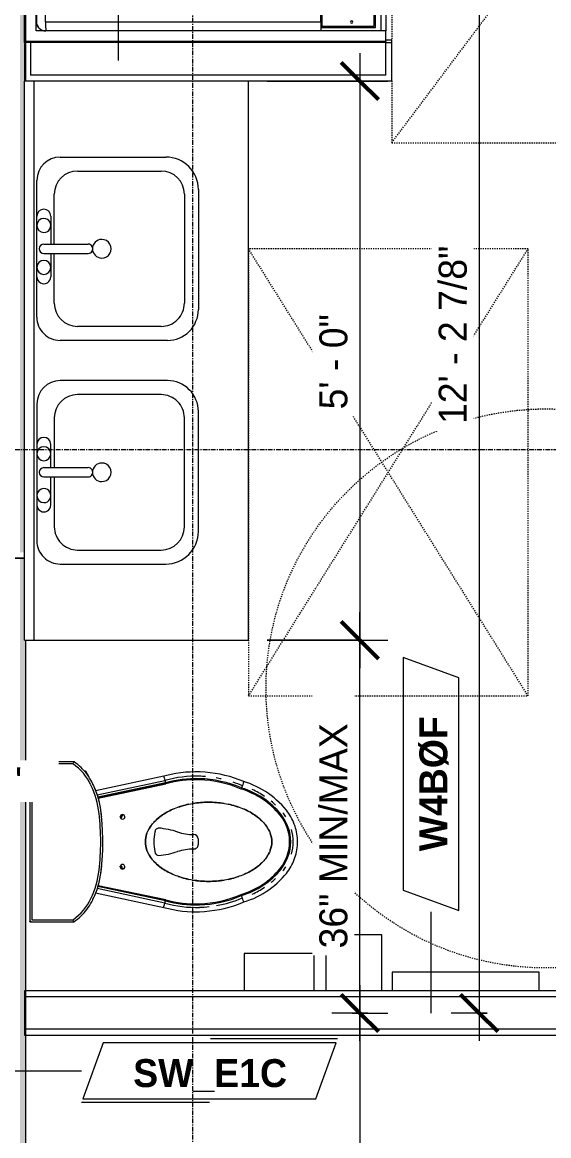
# Model space of a CAD drawing. Header units: inches. Extents: x -4058 to -1781, y 9814 to 12264.
# Drawn here: x -2518.6 to -2462.2, y 11773.6 to 11893.1 of the extents above; entities that cross this region are included whole.
import ezdxf

# ---------------------------------------------------------------- set-up
doc = ezdxf.new("R2010")
doc.units = ezdxf.units.IN
doc.header["$MEASUREMENT"] = 0
doc.linetypes.add('Dash', pattern=[0.25, 0.125, -0.125])
doc.linetypes.add('Grid Line 1_2_', pattern=[0.875, 0.5, -0.125, 0.125, -0.125])
for name, color, linetype, lineweight in [('0-1', 7, 'Continuous', 5), ('A-ANNO-DIMS', 211, 'Continuous', 9), ('A-ANNO-DIMS-32', 211, 'Continuous', 9), ('A-DOOR-2', 31, 'Continuous', 9), ('A-GENM', 5, 'Continuous', 9), ('A-GENM-2', 147, 'Dash', 9), ('A-WALL-2', 113, 'Continuous', 9), ('A-WALL-IDEN', 211, 'Continuous', 9), ('I-WALL-2', 10, 'Continuous', 5), ('I-WALL-3', 7, 'Continuous', 9), ('P-SANR-FIXT', 6, 'Continuous', 9), ('Q-CASE', 31, 'Continuous', 9), ('Q-SPCQ', 91, 'Continuous', 9), ('S-GRID-1', 1, 'Grid Line 1_2_', 9)]:
    doc.layers.add(name, color=color, linetype=linetype, lineweight=lineweight)
doc.styles.add('Century Gothic', font='ufonts.com_century-gothic.ttf', dxfattribs={"height": 3})
doc.styles.add('Century Gothic_B_1', font='GOTHICB.TTF', dxfattribs={"height": 3})
doc.dimstyles.new('MARKETING_DIMENSION', dxfattribs={"dimscale": 12, "dimtxt": 3.132505, "dimasz": 0.333333, "dimexe": 0.25, "dimexo": 0.166667, "dimgap": 0.041667, "dimtad": 1, "dimdec": 4, "dimrnd": 0.0625, "dimzin": 3, "dimdsep": 46, "dimlunit": 4, "dimtxsty": 'Century Gothic', "dimblk1": 'OBLIQUE', "dimblk2": 'OBLIQUE', "dimsah": 1, "dimcen": 0.09, "dimdle": 0.25, "dimazin": 0, "dimtfac": 1, "dimtdec": 4, "dimtix": 1, "dimtmove": 0, "dimatfit": 3, "dimfxl": 1, "dimtvp": 1, "dimtfill": 1, "dimfrac": 2, "dimtolj": 1, "dimtzin": 0, "dimarcsym": 2})
doc.dimstyles.new('THE_DIMENSION_STRING', dxfattribs={"dimscale": 12, "dimtxt": 3.132505, "dimasz": 0.333333, "dimexe": 0.25, "dimexo": 0.166667, "dimgap": 0.041667, "dimtad": 1, "dimdec": 4, "dimrnd": 0.0625, "dimzin": 3, "dimdsep": 46, "dimlunit": 4, "dimtxsty": 'Century Gothic', "dimblk1": 'OBLIQUE', "dimblk2": 'OBLIQUE', "dimsah": 1, "dimcen": 0.09, "dimdle": 0.25, "dimazin": 0, "dimtfac": 1, "dimtdec": 4, "dimtix": 1, "dimtmove": 0, "dimatfit": 3, "dimfxl": 1, "dimtvp": 1, "dimtfill": 1, "dimfrac": 2, "dimtolj": 1, "dimtzin": 0, "dimarcsym": 2})
doc.dimstyles.new('THE_DIMENSION_STRING_3', dxfattribs={"dimscale": 12, "dimtxt": 3.132505, "dimasz": 0.333333, "dimexe": 0.25, "dimexo": 0.166667, "dimgap": 0.041667, "dimtad": 1, "dimdec": 4, "dimrnd": 0.0625, "dimzin": 3, "dimdsep": 46, "dimlunit": 4, "dimtxsty": 'Century Gothic', "dimblk1": 'OBLIQUE', "dimblk2": 'OBLIQUE', "dimsah": 1, "dimcen": 0.09, "dimdle": 0.25, "dimazin": 0, "dimtfac": 1, "dimtdec": 4, "dimtix": 1, "dimtmove": 0, "dimatfit": 3, "dimfxl": 1, "dimtvp": 1, "dimtfill": 1, "dimfrac": 2, "dimtolj": 1, "dimtzin": 0, "dimarcsym": 2})

# ---------------------------------------------------------------- blocks, each defined once
blk = doc.blocks.new('CTR - 1st Phase - Common Walls_rvt-1-UNIT PLANS - 1ST FLOOR')
at = {"layer": 'I-WALL-2'}
blk.add_hatch(color=256, dxfattribs=at).paths.add_polyline_path([(-2518.25, 11725.36), (-2518.25, 11826.76), (-2518.37, 11826.76), (-2518.37, 11835.56), (-2518.87, 11835.56), (-2518.87, 11725.36)], flags=0)
at = {"layer": 'I-WALL-3'}
for p, q in [((-2518.37, 11835.56), (-2528, 11835.56)), ((-2518.25, 11725.36), (-2518.25, 11826.76))]:
    blk.add_line(p, q, dxfattribs=at)
blk = doc.blocks.new('CTR - 1st Phase -Stairs _ Elevators_rvt-1-UNIT PLANS - 1ST FLOOR')
at = {"layer": 'I-WALL-2'}
blk.add_hatch(color=256, dxfattribs=at).paths.add_polyline_path([(-2518.37, 11836.19), (-2518.37, 11886.76), (-2518.25, 11886.76), (-2518.25, 11890.89), (-2518.37, 11890.89), (-2518.37, 11929.39), (-2518.25, 11929.39), (-2518.25, 12081.69), (-2518.87, 12081.69), (-2518.87, 11836.19)], flags=0)
at = {"layer": 'I-WALL-3'}
for p, q in [((-2518.25, 11886.76), (-2518.25, 11890.89)), ((-2632.75, 11835.56), (-2518.37, 11835.56))]:
    blk.add_line(p, q, dxfattribs=at)
blk = doc.blocks.new('ADA Clearances - 5ft Circle-4171342-UNIT PLANS - 1ST FLOOR')
at = {"layer": 'A-GENM-2'}
blk.add_circle((0, 0), 30, dxfattribs=at)
blk = doc.blocks.new('Plbg-Toilet Wall Mount FV-UH - TYPE A-4262633-UNIT PLANS - 1ST FLOOR')
at = {"layer": 'P-SANR-FIXT'}
for p, q in [((8.59, -1), (-8.59, -1)), ((-8.59, -1), (-8.59, -5.72)), ((8.59, -1), (-8.59, -1)), ((-8.59, -1), (-8.59, -5.72)), ((8.59, -5.72), (8.59, -1)), ((8.59, -5.72), (8.59, -1)), ((8.36, -1.24), (-8.36, -1.24)), ((-8.36, -1.24), (-8.36, -5.65)), ((-8.36, -1.24), (-8.36, -5.65)), ((8.36, -1.24), (-8.36, -1.24)), ((8.36, -5.65), (8.36, -1.24)), ((8.36, -5.65), (8.36, -1.24)), ((7.6, -6.98), (6.97, -7.32)), ((7.6, -6.98), (7.55, -6.89)), ((-5.48, -8.07), (-7.04, -15.38)), ((-6.58, -15.49), (-5.03, -8.23)), ((-6.33, -15.56), (-4.79, -8.32)), ((-4.68, -8.35), (-6.21, -15.58)), ((-4.68, -8.35), (-6.21, -15.58)), ((6.21, -15.58), (4.68, -8.35)), ((4.68, -8.35), (6.21, -15.58)), ((6.33, -15.56), (4.79, -8.31)), ((5.03, -8.22), (6.58, -15.49)), ((7.04, -15.38), (5.48, -8.07)), ((5.56, -8.04), (5.57, -8.06)), ((5.84, -7.92), (5.57, -8.06)), ((0, -19.06), (-0.31, -19.06)), ((0.31, -19.06), (0, -19.06))]:
    blk.add_line(p, q, dxfattribs=at)
at = {"layer": 'P-SANR-FIXT', "flags": 128}
for points in [[(-8.59, -5.72), (-8.45, -5.92), (-8.3, -6.11), (-8.15, -6.3), (-7.98, -6.48), (-7.81, -6.65), (-7.63, -6.82), (-7.45, -6.98), (-7.26, -7.13), (-7.06, -7.27), (-6.86, -7.41), (-6.65, -7.53), (-6.44, -7.65), (-6.23, -7.76), (-6.2, -7.78)], [(6.2, -7.78), (6.42, -7.67), (6.63, -7.55), (6.84, -7.42), (7.04, -7.29), (7.24, -7.15), (7.43, -7), (7.61, -6.84), (7.79, -6.67), (7.96, -6.5), (8.13, -6.32), (8.28, -6.14), (8.43, -5.95), (8.58, -5.75), (8.59, -5.72)], [(-6.2, -7.78), (-5.84, -7.94), (-5.48, -8.09), (-5.11, -8.22), (-4.74, -8.34), (-4.36, -8.44), (-3.98, -8.53), (-3.59, -8.6), (-3.21, -8.66), (-3.07, -8.67)], [(3.07, -8.67), (3.46, -8.62), (3.85, -8.55), (4.23, -8.47), (4.61, -8.37), (4.99, -8.26), (5.36, -8.13), (5.72, -7.99), (6.08, -7.83), (6.2, -7.78)], [(-3.07, -8.67), (-1.98, -8.77), (-0.89, -8.83), (0.2, -8.85), (1.3, -8.82), (2.39, -8.74), (3.07, -8.67)], [(-7.04, -15.38), (-7.16, -15.87), (-7.27, -16.37), (-7.36, -16.87), (-7.43, -17.38), (-7.47, -17.88), (-7.5, -18.39), (-7.51, -18.9), (-7.5, -19.22)], [(7.5, -19.22), (7.51, -18.71), (7.49, -18.2), (7.46, -17.69), (7.4, -17.19), (7.33, -16.68), (7.23, -16.18), (7.12, -15.69), (7.04, -15.38)], [(-7.5, -19.22), (-7.47, -19.75), (-7.42, -20.28), (-7.35, -20.81), (-7.26, -21.34), (-7.15, -21.86), (-7.01, -22.38), (-6.86, -22.89), (-6.69, -23.4), (-6.49, -23.9), (-6.46, -23.97)], [(6.46, -23.97), (6.66, -23.47), (6.84, -22.97), (6.99, -22.46), (7.13, -21.94), (7.25, -21.42), (7.34, -20.89), (7.41, -20.36), (7.47, -19.83), (7.5, -19.29), (7.5, -19.22)], [(-6.46, -23.97), (-6.34, -24.32), (-6.21, -24.68), (-6.07, -25.02), (-5.91, -25.36), (-5.74, -25.7), (-5.55, -26.02), (-5.35, -26.34), (-5.14, -26.65), (-4.92, -26.95), (-4.68, -27.25), (-4.44, -27.53), (-4.18, -27.8), (-3.91, -28.07), (-3.63, -28.32), (-3.39, -28.52)], [(3.39, -28.52), (3.68, -28.27), (3.96, -28.02), (4.22, -27.76), (4.48, -27.48), (4.73, -27.2), (4.96, -26.9), (5.18, -26.6), (5.39, -26.29), (5.58, -25.97), (5.77, -25.64), (5.94, -25.3), (6.09, -24.96), (6.24, -24.61), (6.37, -24.26), (6.46, -23.97)], [(-3.39, -28.52), (-3.22, -28.65), (-3.05, -28.77), (-2.87, -28.89), (-2.68, -29), (-2.49, -29.11), (-2.3, -29.2), (-2.1, -29.29), (-1.9, -29.37), (-1.7, -29.44), (-1.49, -29.51), (-1.29, -29.56), (-1.08, -29.61), (-0.86, -29.65), (-0.65, -29.68), (-0.44, -29.7), (-0.22, -29.71), (-0.01, -29.72), (0.21, -29.71), (0.43, -29.7), (0.64, -29.68), (0.85, -29.65), (1.07, -29.61), (1.28, -29.57), (1.48, -29.51), (1.69, -29.45), (1.89, -29.37), (2.09, -29.29), (2.29, -29.21), (2.48, -29.11), (2.67, -29.01), (2.86, -28.9), (3.04, -28.78), (3.22, -28.65), (3.39, -28.52), (3.39, -28.52)]]:
    blk.add_lwpolyline(points, dxfattribs=at)
at = {"layer": 'P-SANR-FIXT'}
for centre, radius, start, end in [((-3.58, -2.29), 6.08, 214.3684, 214.8548), ((-3.58, -2.29), 5.84, 215.076, 244.4469), ((-3.58, -2.29), 5.84, 215.076, 244.4469), ((3.58, -2.29), 5.84, 295.5531, 324.924), ((3.58, -2.29), 5.84, 295.5531, 324.924), ((3.58, -2.29), 6.08, 325.143, 325.6316), ((-3.58, -2.29), 6.08, 243.7331, 244.4469), ((-1.97, 1.06), 9.79, 244.4469, 245.7286), ((-1.97, 1.06), 9.56, 244.4469, 263.5531), ((-1.97, 1.06), 9.56, 244.4469, 263.5531), ((-1.97, 1.06), 9.79, 254, 256.4889), ((1.97, 1.06), 9.56, 276.4469, 295.5531), ((1.97, 1.06), 9.56, 276.4469, 295.5531), ((1.97, 1.06), 9.79, 286, 288.4889), ((1.97, 1.06), 9.79, 294.2714, 295.5531), ((3.58, -2.29), 6.08, 295.5531, 296.2669), ((-1.97, 1.06), 9.79, 262.2714, 263.5531), ((0, 18.53), 27.38, 263.5531, 264.6307), ((0, 18.53), 27.14, 263.5531, 276.4469), ((0, 18.53), 27.14, 263.5531, 276.4469), ((0, 18.53), 27.38, 275.6302, 276.4469), ((1.97, 1.06), 9.79, 276.4469, 277.7286), ((-2.68, -10.95), 0.25, 90, 180), ((-2.68, -10.95), 0.25, 0, 90), ((2.68, -10.95), 0.25, 90, 180), ((2.68, -10.95), 0.25, 0, 90), ((-2.68, -10.95), 0.25, 180, 270), ((-2.68, -10.95), 0.25, 270, 0), ((2.68, -10.95), 0.25, 180, 270), ((2.68, -10.95), 0.25, 270, 360), ((0, -19.08), 4.77, 77.2614, 102.7386), ((5.21, -18.81), 12.25, 164.3129, 181.8562), ((-1.05, -14.85), 0.422, 90, 180), ((8.31, -13.82), 9.84, 186, 198), ((1.05, -14.85), 0.422, 0, 90), ((-8.31, -13.82), 9.84, 342, 354), ((-5.21, -18.81), 12.25, 358.1438, 15.6871), ((5.21, -18.81), 11.99, 164.2737, 181.8562), ((5.21, -18.81), 11.87, 164.2552, 181.8562), ((5.21, -18.81), 11.87, 164.2552, 181.8562), ((-5.21, -18.81), 11.87, 358.1438, 15.7448), ((-5.21, -18.81), 11.87, 358.1438, 15.7448), ((-5.21, -18.81), 11.99, 358.1438, 15.7263), ((-6.37, -18.59), 5.59, 0, 18), ((6.37, -18.59), 5.59, 162, 180), ((-0.31, -18.59), 0.466, 180, 270), ((0.31, -18.59), 0.466, 270, 360), ((5.86, -18.78), 12.9, 181.8562, 186.5355), ((5.86, -18.78), 12.64, 181.8562, 202.9795), ((5.86, -18.78), 12.52, 181.8562, 203.0089), ((5.86, -18.78), 12.52, 181.8562, 203.0089), ((-5.86, -18.78), 12.52, 336.9911, 358.1438), ((-5.86, -18.78), 12.52, 336.9911, 358.1438), ((-5.86, -18.78), 12.64, 337.0205, 358.1438), ((-5.86, -18.78), 12.9, 355.2339, 358.1438), ((5.86, -18.78), 12.9, 190.0137, 202.9179), ((-5.86, -18.78), 12.9, 347.6129, 350.1098), ((2.52, -21.22), 8.66, 196.7656, 230.983), ((2.52, -21.22), 8.54, 196.7225, 230.983), ((2.52, -21.22), 8.54, 196.7225, 230.983), ((-2.52, -21.22), 8.54, 309.017, 343.2775), ((-2.52, -21.22), 8.54, 309.017, 343.2775), ((-2.52, -21.22), 8.66, 309.017, 343.2344), ((-5.86, -18.78), 12.9, 337.0821, 341.7614), ((2.52, -21.22), 8.91, 204.1079, 213.919), ((-2.52, -21.22), 8.91, 326.081, 335.8921), ((2.52, -21.22), 8.91, 219.607, 223.6406), ((-2.52, -21.22), 8.91, 316.3594, 320.393), ((0, -24.33), 4.92, 230.983, 237.1189), ((0, -24.33), 4.66, 230.983, 309.017), ((0.02, -24.31), 4.57, 230.983, 269.8068), ((0, -24.33), 4.54, 230.983, 309.017), ((-0.02, -24.31), 4.57, 270.1932, 309.017), ((0, -24.33), 4.92, 302.8811, 309.017), ((0, -24.33), 4.92, 254.3932, 285.6068)]:
    blk.add_arc(centre, radius, start, end, dxfattribs=at)
for points, knots in [([(-8.59, -1), (-8.59, -1), (-8.59, -1), (-8.58, -1.01), (-8.58, -1.02), (-8.57, -1.02), (-8.56, -1.03), (-8.56, -1.04), (-8.55, -1.05), (-8.54, -1.06), (-8.53, -1.07), (-8.52, -1.08), (-8.5, -1.09), (-8.48, -1.11), (-8.47, -1.12)], [0, 0, 0, 0, 0.166667, 0.25, 0.333333, 0.416667, 0.458333, 0.5, 0.583333, 0.666667, 0.708333, 0.75, 0.833333, 1, 1, 1, 1]), ([(8.47, -1.12), (8.48, -1.11), (8.5, -1.09), (8.52, -1.07), (8.53, -1.06), (8.54, -1.05), (8.55, -1.05), (8.56, -1.04), (8.56, -1.03), (8.57, -1.02), (8.58, -1.02), (8.58, -1.01), (8.59, -1), (8.59, -1), (8.59, -1)], [-1, -1, -1, -1, -0.833333, -0.75, -0.666667, -0.625, -0.583333, -0.5, -0.458333, -0.416667, -0.333333, -0.25, -0.166667, 0, 0, 0, 0]), ([(-8.59, -5.72), (-8.59, -5.72), (-8.59, -5.72), (-8.57, -5.72), (-8.55, -5.71), (-8.53, -5.71), (-8.52, -5.7), (-8.5, -5.7), (-8.49, -5.69), (-8.47, -5.69)], [0, 0, 0, 0, 0.285714, 0.428571, 0.571429, 0.678571, 0.732143, 0.785714, 1, 1, 1, 1]), ([(8.59, -5.72), (8.59, -5.72), (8.59, -5.72), (8.57, -5.72), (8.55, -5.71), (8.52, -5.7), (8.5, -5.7), (8.48, -5.69), (8.47, -5.69)], [-1, -1, -1, -1, -0.857143, -0.571429, -0.428571, -0.285714, -0.142857, 0, 0, 0, 0]), ([(-2.07, -14.29), (-2.28, -14.48), (-2.78, -15.02), (-3.26, -15.82), (-3.51, -16.39), (-3.55, -16.5)], [-2.5925993, -2.5925993, -2.5925993, -2.5925993, -2.4166097, -2.1749488, -2.1212008, -2.1212008, -2.1212008, -2.1212008]), ([(3.55, -16.5), (3.51, -16.39), (3.26, -15.82), (2.78, -15.02), (2.28, -14.48), (2.07, -14.29)], [-4.1619845, -4.1619845, -4.1619845, -4.1619845, -4.1082365, -3.8665756, -3.690586, -3.690586, -3.690586, -3.690586]), ([(-6.58, -15.49), (-6.57, -15.5), (-6.54, -15.5), (-6.49, -15.52), (-6.44, -15.53), (-6.39, -15.54), (-6.35, -15.55), (-6.33, -15.56)], [0, 0, 0, 0, 0.333333, 0.5, 0.666667, 0.833333, 1, 1, 1, 1]), ([(6.58, -15.49), (6.57, -15.5), (6.54, -15.5), (6.49, -15.52), (6.44, -15.53), (6.39, -15.54), (6.35, -15.55), (6.33, -15.56)], [-1, -1, -1, -1, -0.666667, -0.5, -0.333333, -0.166667, 0, 0, 0, 0]), ([(-3.71, -16.92), (-3.8, -17.16), (-3.91, -17.53), (-4, -17.92), (-4.03, -18.05)], [-2.0511799, -2.0511799, -2.0511799, -2.0511799, -1.9332878, -1.8767298, -1.8767298, -1.8767298, -1.8767298]), ([(4.03, -18.05), (4, -17.92), (3.91, -17.53), (3.8, -17.16), (3.71, -16.92)], [-4.4064555, -4.4064555, -4.4064555, -4.4064555, -4.3498975, -4.2320054, -4.2320054, -4.2320054, -4.2320054]), ([(-4.12, -18.53), (-4.16, -18.79), (-4.26, -19.62), (-4.26, -20.74), (-4.16, -21.57), (-4.12, -21.84)], [-1.8063853, -1.8063853, -1.8063853, -1.8063853, -1.6916268, -1.4499658, -1.3352074, -1.3352074, -1.3352074, -1.3352074]), ([(4.12, -21.84), (4.16, -21.57), (4.26, -20.74), (4.26, -19.62), (4.16, -18.79), (4.12, -18.53)], [-4.9479779, -4.9479779, -4.9479779, -4.9479779, -4.8332195, -4.5915585, -4.4768, -4.4768, -4.4768, -4.4768]), ([(-4.03, -22.32), (-4, -22.44), (-3.91, -22.83), (-3.8, -23.2), (-3.71, -23.44)], [-1.2648629, -1.2648629, -1.2648629, -1.2648629, -1.2083049, -1.0904127, -1.0904127, -1.0904127, -1.0904127]), ([(3.71, -23.44), (3.8, -23.2), (3.91, -22.83), (4, -22.44), (4.03, -22.32)], [-5.1927726, -5.1927726, -5.1927726, -5.1927726, -5.0748804, -5.0183224, -5.0183224, -5.0183224, -5.0183224]), ([(-6.01, -23.81), (-6.01, -23.8), (-5.98, -23.79), (-5.9, -23.77), (-5.83, -23.74), (-5.79, -23.73), (-5.77, -23.72)], [-1, -1, -1, -1, -0.666667, -0.333333, -0.166667, 0, 0, 0, 0]), ([(-3.55, -23.87), (-3.51, -23.97), (-3.26, -24.54), (-2.78, -25.34), (-2.28, -25.88), (-2.07, -26.07)], [-1.0203919, -1.0203919, -1.0203919, -1.0203919, -0.9666439, -0.7249829, -0.5489933, -0.5489933, -0.5489933, -0.5489933]), ([(2.07, -26.07), (2.28, -25.88), (2.78, -25.34), (3.26, -24.54), (3.51, -23.97), (3.55, -23.87)], [-5.734192, -5.734192, -5.734192, -5.734192, -5.5582024, -5.3165414, -5.2627935, -5.2627935, -5.2627935, -5.2627935]), ([(6.01, -23.81), (6.01, -23.8), (5.98, -23.79), (5.9, -23.77), (5.83, -23.74), (5.79, -23.73), (5.77, -23.72)], [-1, -1, -1, -1, -0.666667, -0.333333, -0.166667, 0, 0, 0, 0])]:
    blk.add_open_spline(points, degree=3, knots=knots, dxfattribs=at)
for points in [[(-2.51, -10.75), (-2.65, -10.83), (-2.79, -10.9), (-2.92, -10.99)], [(-2.91, -10.83), (-2.82, -10.78), (-2.73, -10.73), (-2.63, -10.67)], [(2.92, -10.99), (2.79, -10.9), (2.65, -10.83), (2.51, -10.75)], [(2.91, -10.83), (2.82, -10.78), (2.73, -10.73), (2.63, -10.67)], [(0, -26.96), (-0.3, -26.96), (-0.91, -26.85), (-1.83, -26.34), (-2.71, -25.45), (-3.45, -24.22), (-3.98, -22.72), (-4.26, -21.05), (-4.26, -19.32), (-3.98, -17.64), (-3.45, -16.14), (-2.71, -14.91), (-1.83, -14.02), (-0.91, -13.51), (-0.3, -13.4), (0, -13.4)], [(-1.15, -13.67), (-1.37, -13.77), (-1.59, -13.9), (-1.81, -14.07)], [(0, -13.4), (-0.29, -13.4), (-0.59, -13.45), (-0.89, -13.56)], [(0.89, -13.56), (0.59, -13.45), (0.29, -13.4), (0, -13.4)], [(0, -13.4), (0.3, -13.4), (0.91, -13.51), (1.83, -14.02), (2.71, -14.91), (3.45, -16.14), (3.98, -17.64), (4.26, -19.32), (4.26, -21.05), (3.98, -22.72), (3.45, -24.22), (2.71, -25.45), (1.83, -26.34), (0.91, -26.85), (0.3, -26.96), (0, -26.96)], [(1.81, -14.07), (1.59, -13.9), (1.37, -13.77), (1.15, -13.67)], [(-7.04, -15.38), (-7.04, -15.38), (-7.04, -15.38), (-7.03, -15.38)], [(-7.03, -15.38), (-6.99, -15.39), (-6.87, -15.42), (-6.68, -15.47), (-6.58, -15.49)], [(7.03, -15.38), (6.99, -15.39), (6.87, -15.42), (6.68, -15.47), (6.58, -15.49)], [(7.04, -15.38), (7.04, -15.38), (7.04, -15.38), (7.03, -15.38)], [(-6.46, -23.97), (-6.42, -23.95), (-6.3, -23.91), (-6.12, -23.84), (-6.01, -23.81)], [(6.46, -23.97), (6.42, -23.95), (6.3, -23.91), (6.12, -23.84), (6.01, -23.81)], [(-6.46, -23.97), (-6.46, -23.97), (-6.46, -23.97), (-6.46, -23.97)], [(6.46, -23.97), (6.46, -23.97), (6.46, -23.97), (6.46, -23.97)], [(-1.81, -26.29), (-1.59, -26.46), (-1.37, -26.59), (-1.15, -26.7)], [(-0.89, -26.8), (-0.59, -26.91), (-0.29, -26.96), (0, -26.96)], [(0, -26.96), (0.29, -26.96), (0.59, -26.91), (0.89, -26.8)], [(1.15, -26.7), (1.37, -26.59), (1.59, -26.46), (1.81, -26.29)]]:
    blk.add_open_spline(points, degree=3, dxfattribs=at)
blk = doc.blocks.new('Seqm-Toilet Paper Disp-UH-3D - Seqm-Toilet Paper Disp-UH-3D-2269744-UNIT PLANS - 1ST FLOOR')
at = {"layer": 'Q-SPCQ'}
for p, q in [((3, 6), (-3, 6)), ((-3, 6), (-3, 0)), ((3, 0), (3, 6))]:
    blk.add_line(p, q, dxfattribs=at)
blk = doc.blocks.new('Seqm-Sanitary Napkin Disp-UH-3D - Seqm-Sanitary Napkin Disp-UH-3D-2269745-UNIT PLANS - 1ST FLOOR')
at = {"layer": 'Q-SPCQ'}
for p, q in [((3.75, 4), (-3.75, 4)), ((-3.75, 4), (-3.75, 0)), ((3.75, 0), (3.75, 4))]:
    blk.add_line(p, q, dxfattribs=at)
blk = doc.blocks.new('Seqm-Seat Cover Disp-UH-3D - Seqm-Seat Cover Disp-UH-3D-2269746-UNIT PLANS - 1ST FLOOR')
at = {"layer": 'Q-SPCQ'}
for p, q in [((7.875, 2), (-7.875, 2)), ((-7.875, 2), (-7.875, 0)), ((7.875, 0), (7.875, 2))]:
    blk.add_line(p, q, dxfattribs=at)
blk = doc.blocks.new('ADA Clearances - 36_x48_-4171343-UNIT PLANS - 1ST FLOOR')
at = {"layer": 'A-GENM-2'}
for p, q in [((18, -24), (-18, 24)), ((-18, -24), (18, 24)), ((18, 24), (-18, 24)), ((-18, 24), (-18, -13)), ((18, -24), (18, 24)), ((-18, -17.37), (-18, -24)), ((-18, -24), (18, -24))]:
    blk.add_line(p, q, dxfattribs=at)
blk = doc.blocks.new('SWING - DOUBLE - FLUSH - SLIDING - FLUSH - 4-0 x 6-8-3840120-UNIT PLANS - 1ST FLOOR')
at = {"layer": 'A-DOOR-2'}
for p, q in [((-24, 3.37), (-24, 26.38)), ((-24, 26.38), (-22, 26.38)), ((-22, 26.38), (-22, 2.38)), ((24, 26.38), (22, 26.38)), ((22, 26.38), (22, 10.5)), ((24, 10.5), (24, 26.38)), ((22, 8.75), (22, 2.38)), ((24, 3.37), (24, 8.75)), ((-24, 3.37), (-27, 3.37)), ((-27, 3.37), (-27, 2.38)), ((-24, 2.38), (-24, 3.37)), ((27, 3.37), (24, 3.37)), ((24, 3.37), (24, 2.38)), ((27, 2.38), (27, 3.37)), ((-27, 2.38), (-24, 2.38)), ((-22, 2.38), (-24, 2.38)), ((22, 2.38), (24, 2.38)), ((24, 2.38), (27, 2.38)), ((-24, -2.37), (-27, -2.37)), ((-27, -2.37), (-27, -3.37)), ((-24, -3.37), (-24, -2.37)), ((27, -2.37), (24, -2.37)), ((24, -2.37), (24, -3.37)), ((27, -3.37), (27, -2.37)), ((-27, -3.37), (-24, -3.37)), ((24, -3.37), (27, -3.37))]:
    blk.add_line(p, q, dxfattribs=at)
for centre, start, end in [((-24, 2.38), 19.8329, 90), ((24, 2.38), 90, 160.1671), ((-24, 2.38), 360, 15.4405), ((24, 2.38), 164.5595, 180)]:
    blk.add_arc(centre, 24, start, end, dxfattribs=at)
blk = doc.blocks.new('M_Sink Vanity-Square - 500 x 440mm-1372835-UNIT PLANS - 1ST FLOOR')
at = {"layer": 'P-SANR-FIXT'}
for p, q in [((-5.72, 10.23), (7.14, 10.23)), ((-5.22, 8.73), (6.46, 8.73)), ((-9.22, -4.59), (-9.22, 6.73)), ((-7.72, -2.72), (-7.72, 6.23)), ((8.96, 6.23), (8.96, -2.72)), ((10.46, 6.91), (10.46, -4.59)), ((0.12, -6.33), (0.12, -1.59)), ((1.12, -6.33), (1.12, -1.59)), ((0.12, -5.22), (-5.22, -5.22)), ((-2.88, -5.59), (0.12, -5.59)), ((6.46, -5.22), (1.12, -5.22)), ((1.12, -5.59), (3.62, -5.59)), ((7.96, -7.09), (-6.72, -7.09)), ((3.62, -7.09), (-2.88, -7.09))]:
    blk.add_line(p, q, dxfattribs=at)
for centre, radius, start, end in [((-5.72, 6.73), 3.5, 90, 180), ((7.14, 6.91), 3.32, 360, 90), ((-5.22, 6.23), 2.5, 90, 180), ((6.46, 6.23), 2.5, 360, 90), ((0.62, -0.13), 1, 360, 180), ((0.62, -0.13), 1, 180, 0), ((0.62, -1.59), 0.5, 360, 180), ((-5.22, -2.72), 2.5, 180, 270), ((6.46, -2.72), 2.5, 270, 360), ((-6.72, -4.59), 2.5, 180, 270), ((7.96, -4.59), 2.5, 270, 0), ((-2.88, -6.34), 0.75, 90, 270), ((-1.88, -6.34), 0.75, 360, 180), ((2.62, -6.34), 0.75, 0, 180), ((3.62, -6.34), 0.75, 270, 90), ((-1.88, -6.34), 0.75, 180, 0), ((0.62, -6.33), 0.5, 180, 0), ((2.62, -6.34), 0.75, 180, 0)]:
    blk.add_arc(centre, radius, start, end, dxfattribs=at)
blk = doc.blocks.new('Bath Vanity - Bath Vanity 60_-V128-UNIT PLANS - 1ST FLOOR')
at = {"layer": 'Q-CASE'}
for p, q in [((30.74, 24), (-29.26, 24)), ((30.74, 1), (30.74, 24))]:
    blk.add_line(p, q, dxfattribs=at)
blk = doc.blocks.new('BATHROOM MIRROR - BATHROOM MIRROR  60_-3802719-UNIT PLANS - 1ST FLOOR')
at = {"layer": 'Q-CASE'}
for p, q in [((-29.26, -23), (30.74, -23)), ((-29.26, -23), (-29.26, -24)), ((30.74, -24), (30.74, -23)), ((30.74, -24), (-29.26, -24))]:
    blk.add_line(p, q, dxfattribs=at)
blk = doc.blocks.new('The Shower - The Shower-4050272-UNIT PLANS - 1ST FLOOR')
at = {"layer": 'P-SANR-FIXT'}
for p, q in [((0, -0.5), (38.5, -0.5)), ((0, -39.25), (0, -0.5)), ((0.12, -39.25), (0.12, -0.63)), ((0.12, -0.63), (38.38, -0.63)), ((38.38, -0.63), (38.38, -39.25)), ((38.5, -0.5), (38.5, -39.25)), ((1.25, -39.25), (1.25, -1.75)), ((1.25, -1.75), (37.25, -1.75)), ((1.38, -2.26), (1.37, -2.28)), ((1.42, -2.2), (1.4, -2.23)), ((1.58, -2.01), (1.51, -2.08)), ((1.73, -1.9), (1.7, -1.92)), ((2.01, -1.78), (1.93, -1.8)), ((36.25, -1.77), (2.25, -1.77)), ((36.25, -1.77), (36.25, -1.75)), ((36.57, -1.8), (36.49, -1.78)), ((36.8, -1.92), (36.77, -1.9)), ((36.99, -2.08), (36.92, -2.01)), ((37.1, -2.23), (37.08, -2.2)), ((37.13, -2.28), (37.12, -2.26)), ((37.25, -1.75), (37.25, -17.52)), ((1.3, -2.43), (1.28, -2.51)), ((2.2, -32.27), (2.2, -2.75)), ((36.25, -2.7), (2.25, -2.7)), ((36.3, -18.11), (36.3, -2.75)), ((37.22, -2.51), (37.2, -2.43)), ((36.3, -32.27), (36.3, -18.89)), ((37.25, -19.48), (37.25, -39.25)), ((1.62, -32.27), (1.62, -38.13)), ((36.75, -32.38), (1.75, -32.38)), ((1.75, -32.38), (1.75, -38)), ((2.2, -32.27), (36.3, -32.27)), ((36.75, -38), (36.75, -32.38)), ((36.88, -38.13), (36.88, -32.27)), ((1.62, -38.13), (36.88, -38.13)), ((1.75, -38), (36.75, -38)), ((0.12, -39.25), (0, -39.25)), ((0.12, -39.25), (1.25, -39.25)), ((1.25, -38.75), (37.25, -38.75)), ((1.25, -39.25), (1.25, -38.75)), ((37.25, -39.25), (1.25, -39.25)), ((37.25, -38.75), (37.25, -39.25)), ((37.25, -39.25), (38.38, -39.25)), ((38.5, -39.25), (38.38, -39.25))]:
    blk.add_line(p, q, dxfattribs=at)
for centre, radius, start, end in [((2.25, -2.75), 1, 90, 180), ((36.25, -2.75), 1, 0, 90), ((2.2, -35.56), 0.125, 0, 180), ((2.2, -35.56), 0.125, 180, 0), ((36.3, -35.56), 0.125, 0, 180), ((36.3, -35.56), 0.125, 180, 0)]:
    blk.add_arc(centre, radius, start, end, dxfattribs=at)
for centre, major_axis, start_param, end_param in [((2.2, -32.28), (0.95, 0), 1.570796, 3.141593), ((36.3, -32.28), (-0.95, 0), 3.141593, 4.712389)]:
    blk.add_ellipse(centre, major_axis=major_axis, ratio=0.019505, start_param=start_param, end_param=end_param, dxfattribs=at)
for points, knots in [([(2.25, -1.77), (2.19, -1.77), (2.06, -1.78), (1.8, -1.86), (1.53, -2.04), (1.34, -2.32), (1.26, -2.57), (1.25, -2.7), (1.25, -2.77)], [-0.001856, -0.001856, -0.001856, -0.001856, 0.123376, 0.248608, 0.499072, 0.749536, 0.874768, 1, 1, 1, 1]), ([(1.38, -2.25), (1.41, -2.21), (1.47, -2.12), (1.55, -2.04), (1.59, -2)], [-0.666048, -0.666048, -0.666048, -0.666048, -0.5714286, -0.4597287, -0.4597287, -0.4597287, -0.4597287]), ([(1.75, -1.88), (1.77, -1.87), (1.86, -1.82), (2.03, -1.77), (2.17, -1.75), (2.25, -1.75)], [-0.332096, -0.332096, -0.332096, -0.332096, -0.2857143, -0.1428571, 0, 0, 0, 0]), ([(36.25, -1.75), (36.31, -1.75), (36.42, -1.76), (36.59, -1.8), (36.7, -1.85), (36.75, -1.88)], [-1, -1, -1, -1, -0.8928571, -0.7857143, -0.6665409, -0.6665409, -0.6665409, -0.6665409]), ([(37.25, -2.77), (37.25, -2.7), (37.24, -2.57), (37.16, -2.32), (36.98, -2.04), (36.7, -1.86), (36.45, -1.78), (36.32, -1.77), (36.25, -1.77)], [-0.001856, -0.001856, -0.001856, -0.001856, 0.123376, 0.248608, 0.499072, 0.749536, 0.874768, 1, 1, 1, 1]), ([(36.75, -1.88), (36.79, -1.91), (36.89, -1.97), (36.97, -2.05), (37.01, -2.11)], [-0.666048, -0.666048, -0.666048, -0.666048, -0.5714286, -0.4462442, -0.4462442, -0.4462442, -0.4462442]), ([(37.12, -2.25), (37.13, -2.27), (37.16, -2.33), (37.18, -2.38), (37.19, -2.42)], [-0.332096, -0.332096, -0.332096, -0.332096, -0.2857143, -0.2167295, -0.2167295, -0.2167295, -0.2167295]), ([(2.25, -2.7), (2.24, -2.7), (2.24, -2.7), (2.23, -2.7), (2.22, -2.71), (2.22, -2.71), (2.21, -2.72), (2.21, -2.73), (2.2, -2.74), (2.2, -2.74), (2.2, -2.75), (2.2, -2.75)], [-1, -1, -1, -1, -0.833333, -0.75, -0.666667, -0.583333, -0.416667, -0.333333, -0.208333, -0.083333, 0, 0, 0, 0]), ([(36.3, -2.75), (36.3, -2.74), (36.3, -2.74), (36.3, -2.73), (36.29, -2.72), (36.29, -2.72), (36.28, -2.71), (36.27, -2.71), (36.26, -2.7), (36.26, -2.7), (36.25, -2.7), (36.25, -2.7)], [-1, -1, -1, -1, -0.833333, -0.75, -0.666667, -0.583333, -0.416667, -0.333333, -0.208333, -0.083333, 0, 0, 0, 0])]:
    blk.add_open_spline(points, degree=3, knots=knots, dxfattribs=at)
for points in [[(1.35, -2.32), (1.36, -2.3), (1.37, -2.27), (1.38, -2.25)], [(1.63, -1.97), (1.67, -1.94), (1.71, -1.91), (1.75, -1.88)], [(36.25, -2.7), (36.25, -2.62), (36.25, -2.45), (36.25, -2.22), (36.25, -2.03), (36.25, -1.88), (36.25, -1.82), (36.25, -1.8)], [(37.05, -2.15), (37.07, -2.18), (37.09, -2.21), (37.12, -2.25)], [(1.25, -2.75), (1.25, -2.74), (1.25, -2.72), (1.25, -2.71)], [(2.2, -2.75), (2.12, -2.75), (1.95, -2.75), (1.72, -2.75), (1.52, -2.76), (1.37, -2.76), (1.27, -2.76), (1.25, -2.77), (1.25, -2.77)], [(37.25, -2.67), (37.25, -2.7), (37.25, -2.72), (37.25, -2.75)]]:
    blk.add_open_spline(points, degree=3, dxfattribs=at)
blk = doc.blocks.new('M_Sink Vanity-Square - 500 x 440mm-1352614-UNIT PLANS - 1ST FLOOR')
at = {"layer": 'P-SANR-FIXT'}
for p, q in [((7.96, 7.09), (-6.72, 7.09)), ((3.62, 7.09), (-2.88, 7.09)), ((0.12, 6.33), (0.12, 1.59)), ((1.12, 6.33), (1.12, 1.59)), ((0.12, 5.22), (-5.22, 5.22)), ((-2.88, 5.59), (0.12, 5.59)), ((1.12, 5.59), (3.62, 5.59)), ((6.46, 5.22), (1.12, 5.22)), ((-9.22, 4.59), (-9.22, -6.73)), ((10.46, -6.91), (10.46, 4.59)), ((-7.72, 2.72), (-7.72, -6.23)), ((8.96, -6.23), (8.96, 2.72)), ((-5.22, -8.73), (6.46, -8.73)), ((-5.72, -10.23), (7.14, -10.23))]:
    blk.add_line(p, q, dxfattribs=at)
for centre, radius, start, end in [((-6.72, 4.59), 2.5, 90, 180), ((-2.88, 6.34), 0.75, 90, 270), ((-1.88, 6.34), 0.75, 360, 180), ((-1.88, 6.34), 0.75, 180, 0), ((0.62, 6.33), 0.5, 360, 180), ((2.62, 6.34), 0.75, 360, 180), ((2.62, 6.34), 0.75, 180, 360), ((3.62, 6.34), 0.75, 270, 90), ((7.96, 4.59), 2.5, 360, 90), ((-5.22, 2.72), 2.5, 90, 180), ((6.46, 2.72), 2.5, 0, 90), ((0.62, 1.59), 0.5, 180, 0), ((0.62, 0.13), 1, 360, 180), ((0.62, 0.13), 1, 180, 0), ((-5.72, -6.73), 3.5, 180, 270), ((-5.22, -6.23), 2.5, 180, 270), ((6.46, -6.23), 2.5, 270, 0), ((7.14, -6.91), 3.32, 270, 0)]:
    blk.add_arc(centre, radius, start, end, dxfattribs=at)
blk = doc.blocks.new('ADA Clearances - 30_x48_-V137-UNIT PLANS - 1ST FLOOR')
at = {"layer": 'A-GENM-2'}
for p, q in [((15, -24), (-15, 24)), ((-15, -24), (15, 24)), ((15, 24), (-15, 24)), ((-15, 24), (-15, -24)), ((15, -24), (15, 24)), ((-15, -24), (15, -24))]:
    blk.add_line(p, q, dxfattribs=at)
blk = doc.blocks.new('DIMBLOCK150-UNIT PLANS - 1ST FLOOR')
at = {"layer": 'A-ANNO-DIMS-32'}
for p, q in [((-2520.62, 11837.56), (-2520.62, 11948.32)), ((-2435.75, 11935.64), (-2435.75, 11948.32)), ((-2523.62, 11945.32), (-2435.75, 11945.32)), ((-2520.62, 11945.32), (-2520.62, 11837.56)), ((-2435.75, 11945.32), (-2435.75, 11935.64))]:
    blk.add_line(p, q, dxfattribs=at)
at = {"layer": 'A-ANNO-DIMS-32', "lineweight": 50}
for p, q in [((-2520.62, 11945.32), (-2518.62, 11947.32)), ((-2435.75, 11945.32), (-2433.75, 11947.32)), ((-2520.62, 11945.32), (-2522.62, 11943.32)), ((-2435.75, 11945.32), (-2437.75, 11943.32))]:
    blk.add_line(p, q, dxfattribs=at)
at = {"layer": 'A-ANNO-DIMS-32', "color": 0, "insert": (-2487.26, 11949.66), "char_height": 3, "width": 21.7784, "attachment_point": 1, "line_spacing_factor": 0.984502, "style": 'Century Gothic', "bg_fill": 3, "box_fill_scale": 1.25, "bg_fill_color": 256, "bg_fill_true_color": 13158600, "bg_fill_transparency": 0}
blk.add_mtext('7\' - 0 7/8"', dxfattribs=at)
blk = doc.blocks.new('_Oblique')
at = {"color": 0, "linetype": 'ByBlock', "lineweight": -2}
blk.add_line((-0.5, -0.5), (0.5, 0.5), dxfattribs=at)
blk = doc.blocks.new('Wall Tag - Shear Wall-3956451-UNIT PLANS - 1ST FLOOR')
at = {"layer": 'A-WALL-IDEN'}
for p, q in [((-0.3561, 0.0937), (-0.4244, -0.0937)), ((0.4244, 0.0937), (-0.3561, 0.0937)), ((0.4291, 0.1068), (0.0033, 0.1068)), ((0.3561, -0.0937), (0.4244, 0.0937)), ((0, -0.1068), (-0.4291, -0.1068)), ((-0.4244, -0.0937), (0.3561, -0.0937))]:
    blk.add_line(p, q, dxfattribs=at)
blk = doc.blocks.new('DIMBLOCK785-UNIT PLANS - 1ST FLOOR')
at = {"layer": 'A-ANNO-DIMS-32'}
for p, q in [((-2482.41, 11789.74), (-2482.41, 11721.74)), ((-2481.58, 11786.74), (-2485.41, 11786.74)), ((-2482.41, 11786.74), (-2481.58, 11786.74)), ((-2500.33, 11724.74), (-2479.41, 11724.74)), ((-2482.41, 11724.74), (-2500.33, 11724.74))]:
    blk.add_line(p, q, dxfattribs=at)
at = {"layer": 'A-ANNO-DIMS-32', "lineweight": 50}
for p, q in [((-2482.41, 11786.74), (-2484.41, 11788.74)), ((-2482.41, 11786.74), (-2480.41, 11784.74)), ((-2482.41, 11724.74), (-2484.41, 11726.74)), ((-2482.41, 11724.74), (-2480.41, 11722.74))]:
    blk.add_line(p, q, dxfattribs=at)
at = {"layer": 'A-ANNO-DIMS-32', "color": 0, "insert": (-2486.76, 11750.49), "char_height": 3, "width": 12.5897, "attachment_point": 1, "rotation": 90, "line_spacing_factor": 0.984502, "style": 'Century Gothic', "bg_fill": 3, "box_fill_scale": 1.25, "bg_fill_color": 256, "bg_fill_true_color": 13158600, "bg_fill_transparency": 0}
blk.add_mtext('5\' - 2"', dxfattribs=at)
blk = doc.blocks.new('DIMBLOCK786-UNIT PLANS - 1ST FLOOR')
at = {"layer": 'A-ANNO-DIMS-32'}
for p, q in [((-2482.41, 11783.74), (-2482.41, 11829.76)), ((-2492.37, 11826.76), (-2479.41, 11826.76)), ((-2482.41, 11826.76), (-2492.37, 11826.76)), ((-2483.24, 11786.74), (-2479.41, 11786.74)), ((-2482.41, 11786.74), (-2483.24, 11786.74))]:
    blk.add_line(p, q, dxfattribs=at)
at = {"layer": 'A-ANNO-DIMS-32', "lineweight": 50}
for p, q in [((-2482.41, 11826.76), (-2484.41, 11828.76)), ((-2482.41, 11826.76), (-2480.41, 11824.76)), ((-2482.41, 11786.74), (-2484.41, 11788.74)), ((-2482.41, 11786.74), (-2480.41, 11784.74))]:
    blk.add_line(p, q, dxfattribs=at)
at = {"layer": 'A-ANNO-DIMS-32', "color": 0, "insert": (-2486.76, 11793.67), "char_height": 3, "width": 31.3847, "attachment_point": 1, "rotation": 90, "line_spacing_factor": 0.984502, "style": 'Century Gothic', "bg_fill": 3, "box_fill_scale": 1.25, "bg_fill_color": 256, "bg_fill_true_color": 13158600, "bg_fill_transparency": 0}
blk.add_mtext('36" MIN/MAX', dxfattribs=at)
blk = doc.blocks.new('DIMBLOCK787-UNIT PLANS - 1ST FLOOR')
at = {"layer": 'A-ANNO-DIMS-32'}
for p, q in [((-2482.41, 11889.76), (-2482.41, 11823.76)), ((-2492.37, 11886.76), (-2479.41, 11886.76)), ((-2482.41, 11886.76), (-2492.37, 11886.76)), ((-2492.37, 11826.76), (-2479.41, 11826.76)), ((-2482.41, 11826.76), (-2492.37, 11826.76))]:
    blk.add_line(p, q, dxfattribs=at)
at = {"layer": 'A-ANNO-DIMS-32', "lineweight": 50}
for p, q in [((-2482.41, 11886.76), (-2484.41, 11888.76)), ((-2482.41, 11886.76), (-2480.41, 11884.76)), ((-2482.41, 11826.76), (-2484.41, 11828.76)), ((-2482.41, 11826.76), (-2480.41, 11824.76))]:
    blk.add_line(p, q, dxfattribs=at)
at = {"layer": 'A-ANNO-DIMS-32', "color": 0, "insert": (-2486.76, 11851.52), "char_height": 3, "width": 12.5897, "attachment_point": 1, "rotation": 90, "line_spacing_factor": 0.984502, "style": 'Century Gothic', "bg_fill": 3, "box_fill_scale": 1.25, "bg_fill_color": 256, "bg_fill_true_color": 13158600, "bg_fill_transparency": 0}
blk.add_mtext('5\' - 0"', dxfattribs=at)
blk = doc.blocks.new('Wall Tag - Arch Wall-3956453-UNIT PLANS - 1ST FLOOR')
at = {"layer": 'A-WALL-IDEN'}
for p, q in [((-0.3561, 0.0937), (-0.4244, -0.0937)), ((0.4244, 0.0937), (-0.3561, 0.0937)), ((0.3561, -0.0937), (0.4244, 0.0937)), ((-0.4244, -0.0937), (0.3561, -0.0937))]:
    blk.add_line(p, q, dxfattribs=at)
blk = doc.blocks.new('DIMBLOCK823-UNIT PLANS - 1ST FLOOR')
at = {"layer": 'A-ANNO-DIMS-32', "lineweight": 50}
for p, q in [((-2526.12, 11808.78), (-2524.12, 11810.78)), ((-2520.62, 11808.78), (-2518.62, 11810.78)), ((-2526.12, 11808.78), (-2528.12, 11806.78)), ((-2520.62, 11808.78), (-2522.62, 11806.78))]:
    blk.add_line(p, q, dxfattribs=at)
at = {"layer": 'A-ANNO-DIMS-32'}
for p, q in [((-2526.12, 11810.11), (-2526.12, 11805.78)), ((-2526.12, 11808.78), (-2526.12, 11810.11)), ((-2520.62, 11810.11), (-2520.62, 11805.78)), ((-2520.62, 11808.78), (-2520.62, 11810.11)), ((-2526.12, 11808.78), (-2520.62, 11808.78))]:
    blk.add_line(p, q, dxfattribs=at)
at = {"layer": 'A-ANNO-DIMS-32', "color": 0, "insert": (-2529.02, 11813.12), "char_height": 3, "width": 13.5444, "attachment_point": 1, "line_spacing_factor": 0.984502, "style": 'Century Gothic', "bg_fill": 3, "box_fill_scale": 1.25, "bg_fill_color": 256, "bg_fill_true_color": 13158600, "bg_fill_transparency": 0}
blk.add_mtext('5 1/2"', dxfattribs=at)
blk = doc.blocks.new('DIMBLOCK1404-UNIT PLANS - 1ST FLOOR')
at = {"layer": 'A-ANNO-DIMS-32', "lineweight": 50}
for p, q in [((-2469.61, 11933.64), (-2471.61, 11935.64)), ((-2469.61, 11933.64), (-2467.61, 11931.64)), ((-2469.61, 11786.74), (-2471.61, 11788.74)), ((-2469.61, 11786.74), (-2467.61, 11784.74))]:
    blk.add_line(p, q, dxfattribs=at)
at = {"layer": 'A-ANNO-DIMS-32'}
for p, q in [((-2468.78, 11933.64), (-2472.61, 11933.64)), ((-2469.61, 11933.64), (-2469.61, 11783.74)), ((-2469.61, 11933.64), (-2468.78, 11933.64)), ((-2468.78, 11786.74), (-2472.61, 11786.74)), ((-2469.61, 11786.74), (-2468.78, 11786.74))]:
    blk.add_line(p, q, dxfattribs=at)
at = {"layer": 'A-ANNO-DIMS-32', "color": 0, "insert": (-2473.96, 11849.95), "char_height": 3, "width": 24.5827, "attachment_point": 1, "rotation": 90, "line_spacing_factor": 0.984502, "style": 'Century Gothic', "bg_fill": 3, "box_fill_scale": 1.25, "bg_fill_color": 256, "bg_fill_true_color": 13158600, "bg_fill_transparency": 0}
blk.add_mtext('12\' - 2 7/8"', dxfattribs=at)

msp = doc.modelspace()

# ---------------------------------------------------------------- linework, layer by layer
at = {"layer": 'A-WALL-2'}
for p, q in [((-2478.99874, 11891.13831), (-2479.62374, 11891.13831)), ((-2478.99874, 11886.76331), (-2478.99874, 11891.13831)), ((-2518.37374, 11890.88831), (-2518.37374, 11886.76331)), ((-2517.74874, 11890.88831), (-2517.74874, 11887.38831)), ((-2479.62374, 11890.88831), (-2478.99874, 11890.88831)), ((-2479.62374, 11887.38831), (-2479.62374, 11890.88831)), ((-2479.62374, 11887.38831), (-2517.74874, 11887.38831)), ((-2517.36915, 11886.76331), (-2478.99874, 11886.76331)), ((-2440.08374, 11789.1144), (-2518.37374, 11789.1144)), ((-2518.37374, 11789.1144), (-2518.37374, 11784.3644)), ((-2439.82486, 11788.4894), (-2518.37374, 11788.4894)), ((-2443.32486, 11784.9894), (-2518.37374, 11784.9894)), ((-2518.37374, 11784.3644), (-2444.83374, 11784.3644))]:
    msp.add_line(p, q, dxfattribs=at)
at = {"layer": 'A-WALL-IDEN'}
for p, q in [((-2474.78835, 11786.7394), (-2474.78835, 11797.58255)), ((-2523.12374, 11780.54236), (-2512.28058, 11780.54236))]:
    msp.add_line(p, q, dxfattribs=at)

# ---------------------------------------------------------------- block references
at = {"layer": '0-1'}
for name in ['CTR - 1st Phase - Common Walls_rvt-1-UNIT PLANS - 1ST FLOOR', 'CTR - 1st Phase -Stairs _ Elevators_rvt-1-UNIT PLANS - 1ST FLOOR']:
    msp.add_blockref(name, (0, 0), dxfattribs=at)
at = {"layer": 'A-DOOR-2', "rotation": 224.9999999999914}
msp.add_blockref('SWING - DOUBLE - FLUSH - SLIDING - FLUSH - 4-0 x 6-8-3840120-UNIT PLANS - 1ST FLOOR', (-2468.36174, 11757.47764), dxfattribs=at)
at = {"layer": 'A-GENM'}
for name, p in [('ADA Clearances - 36_x48_-4171343-UNIT PLANS - 1ST FLOOR', (-2460.99874, 11904.13831)), ('ADA Clearances - 30_x48_-V137-UNIT PLANS - 1ST FLOOR', (-2479.36915, 11844.76331))]:
    msp.add_blockref(name, p, dxfattribs=at)
at = {"layer": 'A-GENM', "rotation": 180}
msp.add_blockref('ADA Clearances - 5ft Circle-4171342-UNIT PLANS - 1ST FLOOR', (-2462.48358, 11821.57332), dxfattribs=at)
at = {"layer": 'A-WALL-IDEN', "xscale": 31.99999999999999, "yscale": 31.99999999999999, "zscale": 31.99999999999999, "rotation": 89.99999999999955}
msp.add_blockref('Wall Tag - Arch Wall-3956453-UNIT PLANS - 1ST FLOOR', (-2474.78835, 11811.31426), dxfattribs=at)
at = {"layer": 'A-WALL-IDEN', "xscale": 31.99999999999999, "yscale": 31.99999999999999, "zscale": 31.99999999999999}
msp.add_blockref('Wall Tag - Shear Wall-3956451-UNIT PLANS - 1ST FLOOR', (-2498.54888, 11780.54236), dxfattribs=at)
at = {"layer": 'P-SANR-FIXT'}
for name, p, rotation in [('The Shower - The Shower-4050272-UNIT PLANS - 1ST FLOOR', (-2518.87374, 11890.88831), 89.99999999991755), ('M_Sink Vanity-Square - 500 x 440mm-1372835-UNIT PLANS - 1ST FLOOR', (-2509.96999, 11869.38099), 270.0000000002006), ('M_Sink Vanity-Square - 500 x 440mm-1352614-UNIT PLANS - 1ST FLOOR', (-2509.96999, 11844.14562), 90.00000000001474), ('Plbg-Toilet Wall Mount FV-UH - TYPE A-4262633-UNIT PLANS - 1ST FLOOR', (-2518.82374, 11805.1144), 89.99999999999984)]:
    msp.add_blockref(name, p, dxfattribs=dict(at, rotation=rotation))
at = {"layer": 'Q-CASE'}
for name, p, rotation in [('BATHROOM MIRROR - BATHROOM MIRROR  60_-3802719-UNIT PLANS - 1ST FLOOR', (-2494.36915, 11857.50101), 270.0000000001085), ('Bath Vanity - Bath Vanity 60_-V128-UNIT PLANS - 1ST FLOOR', (-2518.37374, 11857.50101), 270.0000000001864)]:
    msp.add_blockref(name, p, dxfattribs=dict(at, rotation=rotation))
at = {"layer": 'Q-SPCQ'}
for name, p in [('Seqm-Toilet Paper Disp-UH-3D - Seqm-Toilet Paper Disp-UH-3D-2269744-UNIT PLANS - 1ST FLOOR', (-2483.07374, 11789.1144)), ('Seqm-Sanitary Napkin Disp-UH-3D - Seqm-Sanitary Napkin Disp-UH-3D-2269745-UNIT PLANS - 1ST FLOOR', (-2491.07374, 11789.1144)), ('Seqm-Seat Cover Disp-UH-3D - Seqm-Seat Cover Disp-UH-3D-2269746-UNIT PLANS - 1ST FLOOR', (-2471.07374, 11789.1144))]:
    msp.add_blockref(name, p, dxfattribs=at)

# ---------------------------------------------------------------- texts
at = {"layer": 'A-WALL-IDEN', "insert": (-2476.03589, 11804.09834), "char_height": 3, "width": 17.372, "attachment_point": 1, "rotation": 90, "style": 'Century Gothic_B_1'}
msp.add_mtext('W4BØF', dxfattribs=at)
at = {"layer": 'A-WALL-IDEN', "insert": (-2506.72858, 11781.78989), "char_height": 3, "width": 19.695, "attachment_point": 1, "style": 'Century Gothic_B_1'}
msp.add_mtext('SW_E1C', dxfattribs=at)

# ---------------------------------------------------------------- next in the draw order: dimensions: what is measured, and where the dimension line sits
at = {"layer": 'A-ANNO-DIMS'}
for base, p1, p2, dimstyle, override, picture, middle in [((-2435.74874, 11945.31894), (-2520.62374, 11835.5644), (-2435.74874, 11933.63831), 'THE_DIMENSION_STRING', {"dimpost": '<>', "dimfxl": 129.700645}, 'DIMBLOCK150-UNIT PLANS - 1ST FLOOR', (-2478.18624, 11947.56061)), ((-2520.62374, 11808.77743), (-2526.12374, 11812.10507), (-2520.62374, 11812.10507), 'THE_DIMENSION_STRING_3', {"dimpost": '<>', "dimfxl": 5.5}, 'DIMBLOCK823-UNIT PLANS - 1ST FLOOR', (-2523.37374, 11811.0191))]:
    dim = msp.add_linear_dim(base=base, p1=p1, p2=p2, dimstyle=dimstyle, override=override, dxfattribs=at)
    dim.commit()
    dim.dimension.update_dxf_attribs({"geometry": picture, "text_midpoint": middle})
dim = msp.add_linear_dim(base=(-2482.41009, 11724.7394), p1=(-2479.58166, 11786.7394), p2=(-2502.33222, 11724.7394), angle=90, dimstyle='THE_DIMENSION_STRING_3', override={"dimpost": '<>', "dimfxl": 66.042319}, dxfattribs=at)
dim.commit()
dim.dimension.update_dxf_attribs({"geometry": 'DIMBLOCK785-UNIT PLANS - 1ST FLOOR', "text_midpoint": (-2484.48555, 11755.7394)})

# ---------------------------------------------------------------- next in the draw order: linework, layer by layer
at = {"layer": 'A-WALL-IDEN'}
msp.add_line((-2508.3165, 11888.95081), (-2508.3165, 11899.79396), dxfattribs=at)
at = {"layer": 'S-GRID-1'}
msp.add_line((-2500.32374, 9814.0266), (-2500.32374, 12247.50061), dxfattribs=at)

# ---------------------------------------------------------------- next in the draw order: dimensions: what is measured, and where the dimension line sits
at = {"layer": 'A-ANNO-DIMS'}
dim = msp.add_linear_dim(base=(-2482.41009, 11826.76331), p1=(-2485.23851, 11786.7394), p2=(-2494.36915, 11826.76331), angle=90, text='36" MIN/MAX', dimstyle='THE_DIMENSION_STRING_3', override={"dimpost": '<>', "dimfxl": 41.052183}, dxfattribs=at)
dim.commit()
dim.dimension.update_dxf_attribs({"geometry": 'DIMBLOCK786-UNIT PLANS - 1ST FLOOR', "text_midpoint": (-2484.65176, 11806.75135)})

# ---------------------------------------------------------------- next in the draw order: dimensions: what is measured, and where the dimension line sits
dim = msp.add_linear_dim(base=(-2482.41009, 11826.76331), p1=(-2494.36915, 11886.76331), p2=(-2494.36915, 11826.76331), angle=90, dimstyle='THE_DIMENSION_STRING_3', override={"dimpost": '<>', "dimfxl": 60}, dxfattribs=at)
dim.commit()
dim.dimension.update_dxf_attribs({"geometry": 'DIMBLOCK787-UNIT PLANS - 1ST FLOOR', "text_midpoint": (-2484.48555, 11856.76331)})

# ---------------------------------------------------------------- next in the draw order: linework, layer by layer
at = {"layer": 'S-GRID-1'}
msp.add_line((-1781.27288, 11847.1894), (-4041.7795, 11847.1894), dxfattribs=at)

# ---------------------------------------------------------------- next in the draw order: dimensions: what is measured, and where the dimension line sits
at = {"layer": 'A-ANNO-DIMS'}
dim = msp.add_linear_dim(base=(-2469.61057, 11786.7394), p1=(-2466.78214, 11933.63831), p2=(-2466.78214, 11786.7394), angle=90, dimstyle='MARKETING_DIMENSION', override={"dimpost": '<>', "dimfxl": 146.898909}, dxfattribs=at)
dim.commit()
dim.dimension.update_dxf_attribs({"geometry": 'DIMBLOCK1404-UNIT PLANS - 1ST FLOOR', "text_midpoint": (-2471.85224, 11860.18885)})

doc.saveas('drawing.dxf')
